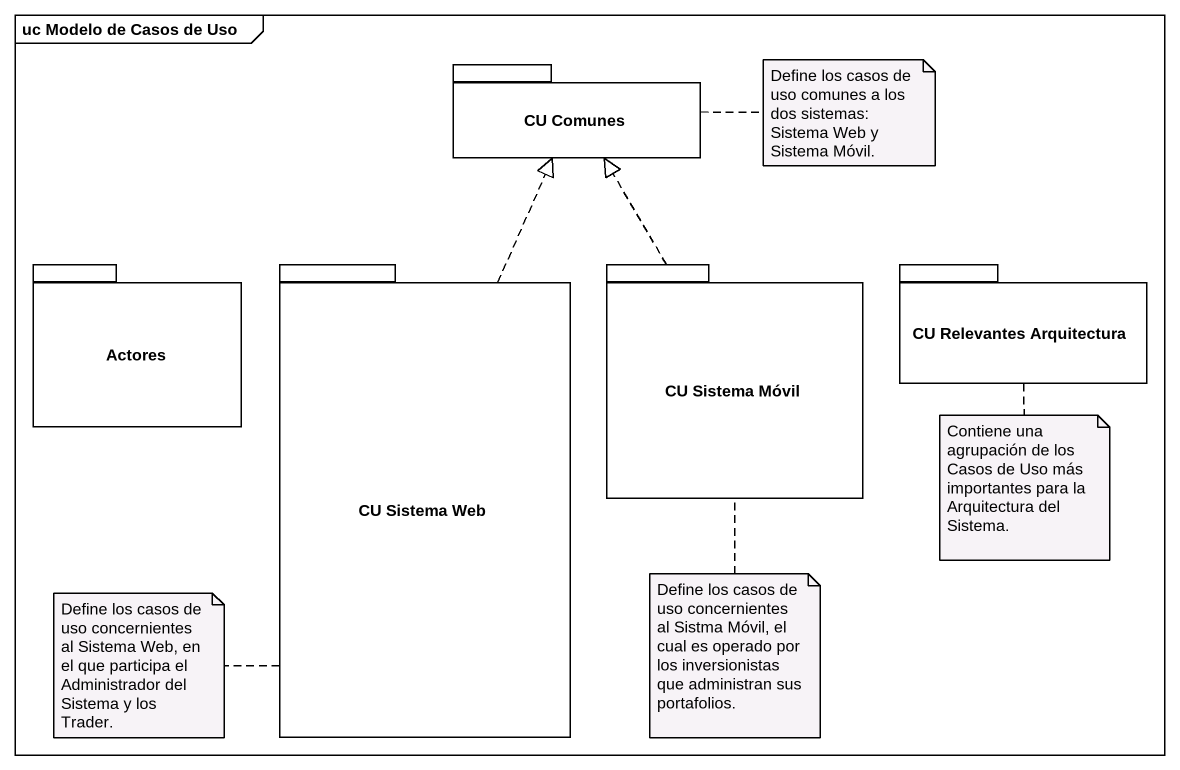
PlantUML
@startuml
mainframe uc Modelo de Casos de Uso
package "CU Comunes" as CU_Comunes {
}
package Actores {
}
package "CU Sistema Web" as CU_Sistema_Web {
}
package "CU Sistema Móvil" as CU_Sistema_Móvil {
}
package "CU Relevantes Arquitectura" as CU_Relevantes_Arquitectura {
}
CU_Sistema_Web .up.|> CU_Comunes
CU_Sistema_Móvil .up.|> CU_Comunes
note right of CU_Comunes : Define los casos de uso comunes a los dos sistemas: Sistema Web y Sistema Móvil.
note bottom of CU_Relevantes_Arquitectura : Contiene una agrupación de los Casos de Uso más importantes para la Arquitectura del Sistema.
note left of CU_Sistema_Web : Define los casos de uso concernientes al Sistema Web, en el que participa el Administrador del Sistema y los Trader.
note bottom of CU_Sistema_Móvil : Define los casos de uso concernientes al Sistma Móvil, el cual es operado por los inversionistas que administran sus portafolios.
@enduml
